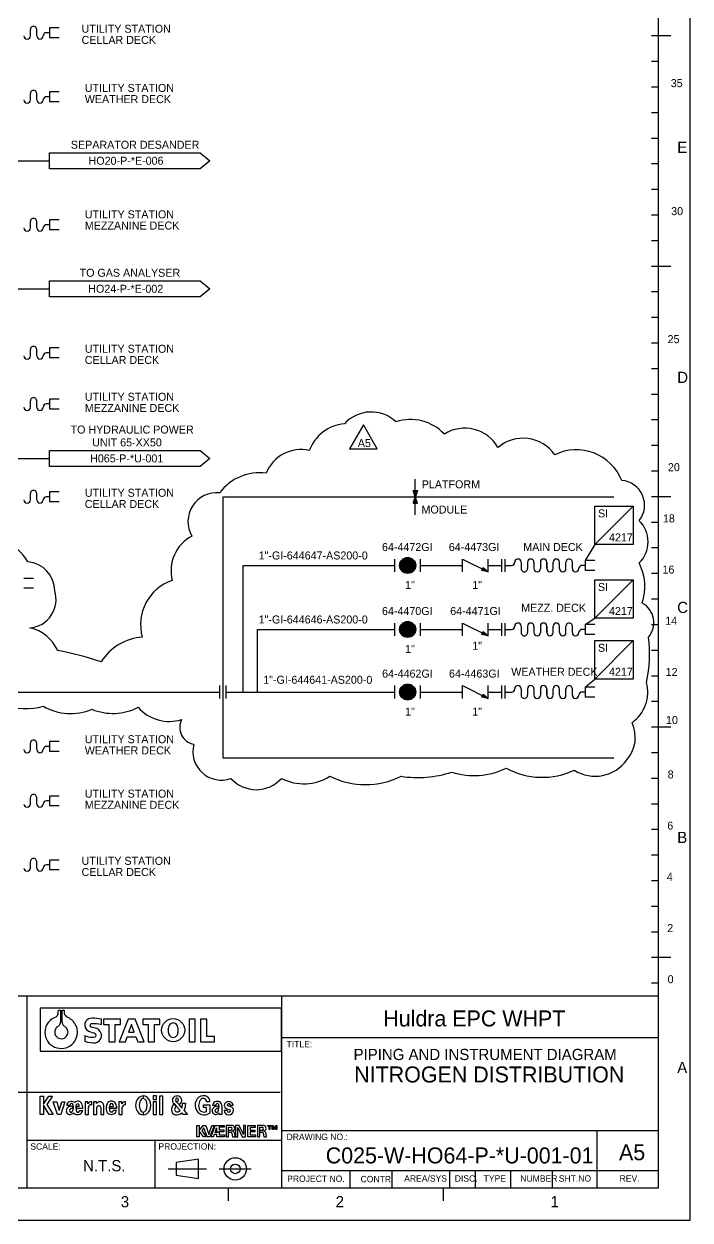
# Model space of a CAD drawing. Extents: x 0 to 840, y 0 to 594.
# Drawn here: x 632 to 840, y 0 to 373.8 of the extents above; entities that cross this region are included whole.
import ezdxf

# ---------------------------------------------------------------- set-up
doc = ezdxf.new("R2010")
doc.units = 0
for name, color, linetype in [('01-LIN-025-A', 7, 'Continuous'), ('08-LIN-050-A', 7, 'Continuous'), ('14-LIN-025-DASH', 7, 'Continuous'), ('35-TXT-025', 7, 'Continuous'), ('36-TXT-035', 7, 'Continuous'), ('37-TXT-050', 7, 'Continuous'), ('39-TXT-100', 7, 'Continuous'), ('40-', 7, 'Continuous'), ('43-', 7, 'Continuous'), ('45-', 7, 'Continuous'), ('47-', 7, 'Continuous'), ('49-LOG-UD', 7, 'Continuous'), ('50-REV-035-TRNG', 7, 'Continuous'), ('51-REV-035-CLD', 7, 'Continuous')]:
    doc.layers.add(name, color=color, linetype=linetype)

msp = doc.modelspace()

# ---------------------------------------------------------------- linework, layer by layer
at = {"layer": '01-LIN-025-A'}
for p, q in [((634, 370), (634, 372)), ((636, 370), (636, 372)), ((640, 371), (639, 371)), ((643, 372.5), (640, 372.5)), ((640, 372.5), (640, 369.5)), ((640, 371), (640, 371)), ((640, 369.5), (643, 369.5)), ((634, 350), (634, 352)), ((636, 350), (636, 352)), ((643, 352.5), (640, 352.5)), ((640, 352.5), (640, 349.5)), ((640, 351), (639, 351)), ((640, 351), (640, 351)), ((640, 349.5), (643, 349.5)), ((640, 333.5), (687, 333.5)), ((640, 328.5), (640, 333.5)), ((687, 333.5), (690, 331)), ((690, 331), (687, 328.5)), ((687, 328.5), (640, 328.5)), ((634, 310), (634, 312)), ((636, 310), (636, 312)), ((640, 311), (639, 311)), ((643, 312.5), (640, 312.5)), ((640, 312.5), (640, 309.5)), ((640, 311), (640, 311)), ((640, 309.5), (643, 309.5)), ((640, 293.5), (687, 293.5)), ((640, 288.5), (640, 293.5)), ((687, 293.5), (690, 291)), ((687, 288.5), (640, 288.5)), ((690, 291), (687, 288.5)), ((634, 270), (634, 272)), ((636, 270), (636, 272)), ((640, 271), (639, 271)), ((643, 272.5), (640, 272.5)), ((640, 272.5), (640, 269.5)), ((640, 271), (640, 271)), ((640, 269.5), (643, 269.5)), ((634, 254), (634, 256)), ((636, 254), (636, 256)), ((640, 255), (639, 255)), ((643, 256.5), (640, 256.5)), ((640, 256.5), (640, 253.5)), ((640, 255), (640, 255)), ((640, 253.5), (643, 253.5)), ((640, 240.5), (687, 240.5)), ((640, 235.5), (640, 240.5)), ((687, 240.5), (690, 238)), ((687, 235.5), (640, 235.5)), ((690, 238), (687, 235.5)), ((754.19, 220.36), (754.19, 231.55)), ((634, 225), (634, 227)), ((636, 225), (636, 227)), ((640, 226), (639, 226)), ((643, 227.5), (640, 227.5)), ((640, 227.5), (640, 224.5)), ((640, 226), (640, 226)), ((640, 224.5), (643, 224.5)), ((753.51, 227.96), (753.5, 227.94)), ((753.56, 227.96), (753.51, 227.9)), ((753.61, 227.96), (753.53, 227.85)), ((753.66, 227.96), (753.55, 227.8)), ((753.71, 227.96), (753.56, 227.76)), ((753.76, 227.96), (753.58, 227.71)), ((753.81, 227.96), (753.6, 227.66)), ((753.81, 223.96), (753.6, 224.27)), ((753.86, 227.96), (753.61, 227.61)), ((753.86, 223.96), (753.61, 224.31)), ((753.91, 227.96), (753.63, 227.57)), ((753.91, 223.96), (753.63, 224.36)), ((753.96, 227.96), (753.64, 227.52)), ((753.96, 223.96), (753.64, 224.41)), ((754, 227.96), (753.66, 227.47)), ((754, 223.96), (753.66, 224.46)), ((754.06, 227.96), (753.68, 227.43)), ((754.06, 223.96), (753.68, 224.5)), ((754.1, 227.96), (753.69, 227.38)), ((754.1, 223.96), (753.69, 224.55)), ((754.15, 227.96), (753.71, 227.33)), ((754.15, 223.96), (753.71, 224.6)), ((754.2, 227.96), (753.73, 227.28)), ((754.2, 223.96), (753.73, 224.64)), ((754.25, 227.96), (753.74, 227.24)), ((754.25, 223.96), (753.74, 224.69)), ((754.3, 227.96), (753.76, 227.19)), ((754.3, 223.96), (753.76, 224.74)), ((754.35, 227.96), (753.78, 227.14)), ((754.35, 223.96), (753.78, 224.79)), ((754.4, 227.96), (753.79, 227.1)), ((754.4, 223.96), (753.79, 224.83)), ((754.45, 227.96), (753.81, 227.05)), ((754.45, 223.96), (753.81, 224.88)), ((754.5, 227.96), (753.83, 227)), ((754.5, 223.96), (753.83, 224.93)), ((754.55, 227.96), (753.84, 226.95)), ((754.55, 223.96), (753.84, 224.97)), ((754.6, 227.96), (753.86, 226.91)), ((754.6, 223.96), (753.86, 225.02)), ((754.65, 227.96), (753.88, 226.86)), ((754.65, 223.96), (753.88, 225.07)), ((754.7, 227.96), (753.89, 226.81)), ((754.7, 223.96), (753.89, 225.12)), ((754.75, 227.96), (753.91, 226.77)), ((754.75, 223.96), (753.91, 225.16)), ((754.8, 227.96), (753.93, 226.72)), ((754.8, 223.96), (753.93, 225.21)), ((754.85, 227.96), (753.94, 226.67)), ((754.85, 223.96), (753.94, 225.26)), ((754.88, 227.95), (753.96, 226.62)), ((754.88, 223.98), (753.96, 225.3)), ((754.83, 227.8), (753.97, 226.58)), ((754.83, 224.12), (753.97, 225.35)), ((754.78, 227.66), (753.99, 226.53)), ((754.78, 224.26), (753.99, 225.4)), ((754.73, 227.52), (754.01, 226.48)), ((754.73, 224.41), (754.01, 225.45)), ((754.69, 227.38), (754.02, 226.44)), ((754.69, 224.55), (754.02, 225.49)), ((754.64, 227.24), (754.04, 226.39)), ((754.64, 224.69), (754.04, 225.54)), ((754.59, 227.1), (754.06, 226.34)), ((754.59, 224.83), (754.06, 225.59)), ((754.54, 226.96), (754.07, 226.29)), ((754.54, 224.97), (754.07, 225.63)), ((754.49, 226.81), (754.09, 226.25)), ((754.49, 225.11), (754.09, 225.68)), ((754.44, 226.67), (754.11, 226.2)), ((754.44, 225.26), (754.11, 225.73)), ((754.39, 226.53), (754.12, 226.15)), ((754.39, 225.4), (754.12, 225.78)), ((754.34, 226.39), (754.14, 226.11)), ((754.34, 225.54), (754.14, 225.82)), ((754.29, 226.25), (754.16, 226.06)), ((754.29, 225.68), (754.16, 225.87)), ((754.24, 226.11), (754.17, 226.01)), ((754.24, 225.82), (754.17, 225.92)), ((753.51, 223.96), (753.5, 223.98)), ((753.56, 223.96), (753.51, 224.03)), ((753.61, 223.96), (753.53, 224.08)), ((753.66, 223.96), (753.55, 224.13)), ((753.71, 223.96), (753.56, 224.17)), ((753.76, 223.96), (753.58, 224.22)), ((810.25, 211.06), (807.25, 206.06)), ((747.82, 202.56), (747.82, 206.56)), ((755.82, 202.56), (755.82, 206.56)), ((768.97, 202.56), (768.97, 206.56)), ((768.97, 206.56), (776.97, 202.56)), ((776.97, 202.56), (776.97, 206.56)), ((781.25, 202.56), (781.25, 206.56)), ((782.25, 202.56), (782.25, 206.56)), ((807.25, 206.06), (807.25, 203.06)), ((810.25, 206.06), (807.25, 206.06)), ((774.96, 202.98), (775.4, 203.88)), ((776.97, 202.56), (774.96, 202.98)), ((775, 203.07), (775.35, 203.79)), ((776.97, 202.56), (775, 203.07)), ((775.04, 203.16), (775.31, 203.7)), ((776.97, 202.56), (775.04, 203.16)), ((775.09, 203.25), (775.26, 203.61)), ((776.97, 202.56), (775.09, 203.25)), ((775.18, 203.43), (775.22, 203.52)), ((776.97, 202.56), (775.18, 203.43)), ((775.26, 203.61), (776.97, 202.56)), ((775.31, 203.7), (776.97, 202.56)), ((775.35, 203.79), (776.97, 202.56)), ((775.4, 203.88), (776.97, 202.56)), ((782.25, 204.56), (783.25, 204.56)), ((783.25, 204.56), (784.25, 204.56)), ((787.25, 205.56), (787.25, 203.56)), ((789.25, 205.56), (789.25, 203.56)), ((791.25, 205.56), (791.25, 203.56)), ((793.25, 205.56), (793.25, 203.56)), ((795.25, 203.56), (795.25, 205.56)), ((795.25, 205.56), (795.25, 203.56)), ((797.25, 203.56), (797.25, 205.56)), ((799.25, 203.56), (799.25, 205.56)), ((801.25, 203.56), (801.25, 205.56)), ((803.25, 203.56), (803.25, 205.56)), ((807.25, 204.56), (806.25, 204.56)), ((807.25, 204.56), (807.25, 204.56)), ((807.25, 204.56), (807.25, 204.56)), ((807.25, 203.06), (810.25, 203.06)), ((635, 200.5), (632, 200.5)), ((632, 197.5), (635, 197.5)), ((807.25, 186.06), (810.25, 188.06)), ((747.82, 182.56), (747.82, 186.56)), ((755.82, 182.56), (755.82, 186.56)), ((768.97, 182.56), (768.97, 186.56)), ((768.97, 186.56), (776.97, 182.56)), ((774.96, 182.98), (775.4, 183.88)), ((775, 183.07), (775.35, 183.79)), ((775.04, 183.16), (775.31, 183.7)), ((776.97, 182.56), (775.04, 183.16)), ((775.09, 183.25), (775.26, 183.61)), ((776.97, 182.56), (775.09, 183.25)), ((775.18, 183.43), (775.22, 183.52)), ((776.97, 182.56), (775.18, 183.43)), ((775.26, 183.61), (776.97, 182.56)), ((775.31, 183.7), (776.97, 182.56)), ((775.35, 183.79), (776.97, 182.56)), ((775.4, 183.88), (776.97, 182.56)), ((776.97, 182.56), (776.97, 186.56)), ((781.25, 182.56), (781.25, 186.56)), ((782.25, 182.56), (782.25, 186.56)), ((782.25, 184.56), (783.25, 184.56)), ((783.25, 184.56), (784.25, 184.56)), ((787.25, 185.56), (787.25, 183.56)), ((789.25, 185.56), (789.25, 183.56)), ((791.25, 185.56), (791.25, 183.56)), ((793.25, 185.56), (793.25, 183.56)), ((795.25, 183.56), (795.25, 185.56)), ((795.25, 185.56), (795.25, 183.56)), ((797.25, 183.56), (797.25, 185.56)), ((799.25, 183.56), (799.25, 185.56)), ((801.25, 183.56), (801.25, 185.56)), ((803.25, 183.56), (803.25, 185.56)), ((807.25, 184.56), (806.25, 184.56)), ((810.25, 186.06), (807.25, 186.06)), ((807.25, 186.06), (807.25, 183.06)), ((807.25, 184.56), (807.25, 184.56)), ((776.97, 182.56), (774.96, 182.98)), ((776.97, 182.56), (775, 183.07)), ((807.25, 183.06), (810.25, 183.06)), ((807.25, 166.5), (810.25, 169.06)), ((747.82, 163), (747.82, 167)), ((755.82, 163), (755.82, 167)), ((768.97, 163), (768.97, 167)), ((768.97, 167), (776.97, 163)), ((776.97, 163), (776.97, 167)), ((781.25, 163), (781.25, 167)), ((782.25, 163), (782.25, 167)), ((782.25, 165), (783.25, 165)), ((783.25, 165), (784.25, 165)), ((787.25, 166), (787.25, 164)), ((789.25, 166), (789.25, 164)), ((791.25, 166), (791.25, 164)), ((793.25, 166), (793.25, 164)), ((795.25, 164), (795.25, 166)), ((795.25, 166), (795.25, 164)), ((797.25, 164), (797.25, 166)), ((799.25, 164), (799.25, 166)), ((801.25, 164), (801.25, 166)), ((803.25, 164), (803.25, 166)), ((807.25, 165), (806.25, 165)), ((810.25, 166.5), (807.25, 166.5)), ((807.25, 166.5), (807.25, 163.5)), ((807.25, 165), (807.25, 165)), ((774.96, 163.43), (775.4, 164.33)), ((776.97, 163), (774.96, 163.43)), ((775, 163.52), (775.35, 164.24)), ((776.97, 163), (775, 163.52)), ((775.04, 163.61), (775.31, 164.15)), ((776.97, 163), (775.04, 163.61)), ((775.09, 163.7), (775.26, 164.06)), ((776.97, 163), (775.09, 163.7)), ((775.18, 163.88), (775.22, 163.97)), ((776.97, 163), (775.18, 163.88)), ((775.26, 164.06), (776.97, 163)), ((775.31, 164.15), (776.97, 163)), ((775.35, 164.24), (776.97, 163)), ((775.4, 164.33), (776.97, 163)), ((807.25, 163.5), (810.25, 163.5)), ((634, 147), (634, 149)), ((636, 147), (636, 149)), ((640, 148), (639, 148)), ((643, 149.5), (640, 149.5)), ((640, 149.5), (640, 146.5)), ((640, 148), (640, 148)), ((640, 146.5), (643, 146.5)), ((634, 130), (634, 132)), ((636, 130), (636, 132)), ((640, 131), (639, 131)), ((643, 132.5), (640, 132.5)), ((640, 132.5), (640, 129.5)), ((640, 131), (640, 131)), ((640, 129.5), (643, 129.5)), ((643, 112.5), (640, 112.5)), ((640, 112.5), (640, 109.5)), ((634, 110), (634, 112)), ((636, 110), (636, 112)), ((640, 111), (639, 111)), ((640, 111), (640, 111)), ((640, 109.5), (643, 109.5))]:
    msp.add_line(p, q, dxfattribs=at)
for points in [[(754.19, 225.96), (753.49, 227.96), (754.89, 227.96), (754.19, 225.96)], [(754.19, 225.96), (753.49, 223.96), (754.89, 223.96), (754.19, 225.96)], [(810.25, 211.06), (810.25, 223.06), (822.25, 223.06), (822.25, 211.06), (810.25, 211.06), (822.25, 223.06)], [(810.25, 188.06), (810.25, 200.06), (822.25, 200.06), (822.25, 188.06), (810.25, 188.06), (822.25, 200.06)], [(810.25, 169.06), (810.25, 181.06), (822.25, 181.06), (822.25, 169.06), (810.25, 169.06), (822.25, 181.06)], [(693.19, 163), (693.19, 167)], [(695.19, 163), (695.19, 167)]]:
    msp.add_lwpolyline(points, dxfattribs=at)
for centre, radius in [((751.82, 204.55), 2.5), ((751.82, 204.55), 2.4), ((751.82, 204.55), 2.2), ((751.82, 204.55), 2), ((751.82, 204.55), 1.8), ((751.82, 204.55), 1.6), ((751.82, 204.55), 1.4), ((751.82, 204.55), 1.2), ((751.82, 204.55), 1), ((751.82, 204.55), 0.8), ((751.82, 204.55), 0.6), ((751.82, 204.55), 0.4), ((751.82, 204.55), 0.2), ((751.82, 184.55), 2.5), ((751.82, 184.55), 2.4), ((751.82, 184.55), 2.2), ((751.82, 184.55), 2), ((751.82, 184.55), 1.8), ((751.82, 184.55), 1.6), ((751.82, 184.55), 1.4), ((751.82, 184.55), 1.2), ((751.82, 184.55), 1), ((751.82, 184.55), 0.8), ((751.82, 184.55), 0.6), ((751.82, 184.55), 0.4), ((751.82, 184.55), 0.2), ((751.82, 165), 2.5), ((751.82, 165), 2.4), ((751.82, 165), 2.2), ((751.82, 165), 2), ((751.82, 165), 1.8), ((751.82, 165), 1.6), ((751.82, 165), 1.4), ((751.82, 165), 1.2), ((751.82, 165), 1), ((751.82, 165), 0.8), ((751.82, 165), 0.6), ((751.82, 165), 0.4), ((751.82, 165), 0.2)]:
    msp.add_circle(centre, radius, dxfattribs=at)
for centre, start, end in [((635, 372), 0, 180.0396), ((639, 370), 89.9852, 180.0593), ((633, 370), 180.0396, 0), ((637, 370), 180, 0), ((635, 352), 0, 180.0396), ((633, 350), 180.0396, 0), ((637, 350), 180, 0), ((639, 350), 89.9852, 180.0593), ((635, 312), 0, 180.0396), ((639, 310), 89.9852, 180.0593), ((633, 310), 180.0396, 0), ((637, 310), 180, 0), ((635, 272), 0, 180.0396), ((633, 270), 180.0396, 0), ((637, 270), 180, 0), ((639, 270), 89.9852, 180.0593), ((635, 256), 0, 180.0396), ((639, 254), 89.9852, 180.0593), ((633, 254), 180.0396, 0), ((637, 254), 180, 0), ((635, 227), 0, 180.0396), ((633, 225), 180.0396, 0), ((637, 225), 180, 0), ((639, 225), 89.9852, 180.0593), ((786.25, 205.55), 0, 180), ((790.25, 205.55), 0.0396, 180), ((794.25, 205.55), 0, 180), ((798.25, 205.55), 0, 180), ((802.25, 205.55), 0, 180.0396), ((784.25, 205.55), 269.9852, 0.0593), ((788.25, 203.55), 180, 0.0396), ((792.25, 203.55), 180, 0), ((796.25, 203.55), 180, 0), ((800.25, 203.55), 180.0396, 0), ((804.25, 203.55), 180, 0), ((806.25, 203.56), 89.9852, 180.0593), ((784.25, 185.55), 269.9852, 0.0593), ((786.25, 185.55), 0, 180), ((788.25, 183.55), 180, 0.0396), ((790.25, 185.55), 0.0396, 180), ((792.25, 183.55), 180, 0), ((794.25, 185.55), 0, 180), ((796.25, 183.55), 180, 0), ((798.25, 185.55), 0, 180), ((800.25, 183.55), 180.0396, 0), ((802.25, 185.55), 0, 180.0396), ((804.25, 183.55), 180, 0), ((806.25, 183.56), 89.9852, 180.0593), ((784.25, 166), 269.9852, 0.0593), ((786.25, 166), 0, 180), ((790.25, 166), 0.0396, 180), ((794.25, 166), 0, 180), ((798.25, 166), 0, 180), ((802.25, 166), 0, 180.0396), ((806.25, 164), 89.9852, 180.0593), ((788.25, 164), 180, 0.0396), ((792.25, 164), 180, 0), ((796.25, 164), 180, 0), ((800.25, 164), 180.0396, 0), ((804.25, 164), 180, 0), ((635, 149), 0, 180.0396), ((633, 147), 180.0396, 0), ((637, 147), 180, 0), ((639, 147), 89.9852, 180.0593), ((635, 132), 0, 180.0396), ((639, 130), 89.9852, 180.0593), ((633, 130), 180.0396, 0), ((637, 130), 180, 0), ((635, 112), 0, 180.0396), ((633, 110), 180.0396, 0), ((637, 110), 180, 0), ((639, 110), 89.9852, 180.0593)]:
    msp.add_arc(centre, 1, start, end, dxfattribs=at)
at = {"layer": '08-LIN-050-A'}
for p, q in [((579, 331), (640, 331)), ((700.43, 165), (700.43, 204.55)), ((700.43, 204.55), (747.82, 204.55)), ((755.82, 204.56), (768.97, 204.56)), ((776.97, 204.56), (781.25, 204.56)), ((704.8, 184.56), (704.8, 165.01)), ((704.8, 184.56), (747.82, 184.56)), ((755.82, 184.56), (768.97, 184.56)), ((776.97, 184.56), (781.25, 184.56)), ((554, 165), (693.19, 165)), ((695.19, 165), (747.82, 165)), ((755.82, 165), (768.97, 165)), ((776.97, 165), (781.25, 165))]:
    msp.add_line(p, q, dxfattribs=at)
for points in [[(555, 271), (555, 291), (640, 291)], [(555, 226), (555, 238), (640, 238)]]:
    msp.add_lwpolyline(points, dxfattribs=at)
at = {"layer": '14-LIN-025-DASH'}
for p, q in [((694.19, 225.96), (816.19, 225.96)), ((694.19, 144.35), (694.19, 225.96)), ((816.19, 144.35), (694.19, 144.35))]:
    msp.add_line(p, q, dxfattribs=at)
at = {"layer": '43-'}
for p, q in [((677, 16), (689, 16)), ((693, 16), (703, 16)), ((712.5, 15.5), (830, 15.5))]:
    msp.add_line(p, q, dxfattribs=at)
for points in [[(0, 594), (0, 0), (840, 0), (840, 594)], [(679.5, 14), (686.5, 13), (686.5, 19), (679.5, 18)]]:
    msp.add_lwpolyline(points, close=True, dxfattribs=at)
for points in [[(830, 370), (828, 370)], [(834, 370), (830, 370)], [(830, 362), (828, 362)], [(830, 354), (828, 354)], [(830, 346), (828, 346)], [(830, 338), (828, 338)], [(830, 330), (828, 330)], [(830, 322), (828, 322)], [(830, 314), (828, 314)], [(830, 306), (828, 306)], [(830, 298), (828, 298)], [(834, 298), (830, 298)], [(830, 290), (828, 290)], [(830, 282), (828, 282)], [(830, 274), (828, 274)], [(830, 266), (828, 266)], [(830, 258), (828, 258)], [(830, 250), (828, 250)], [(830, 242), (828, 242)], [(830, 234), (828, 234)], [(830, 226), (828, 226)], [(834, 226), (830, 226)], [(830, 218), (828, 218)], [(830, 210), (828, 210)], [(830, 202), (828, 202)], [(830, 194), (828, 194)], [(830, 186), (828, 186)], [(830, 178), (828, 178)], [(830, 170), (828, 170)], [(830, 162), (828, 162)], [(830, 154), (828, 154)], [(834, 154), (830, 154)], [(830, 146), (828, 146)], [(830, 138), (828, 138)], [(830, 130), (828, 130)], [(830, 122), (828, 122)], [(830, 114), (828, 114)], [(830, 106), (828, 106)], [(830, 98), (828, 98)], [(830, 90), (828, 90)], [(830, 82), (828, 82)], [(834, 82), (830, 82)], [(830, 74), (828, 74)], [(830, 70), (828, 70)], [(673, 10), (673, 25)], [(733.85, 9.9), (733.85, 15.4)], [(747, 10), (747, 15.5)], [(765, 10), (765, 15.5)], [(773, 10), (773, 15.5)], [(784, 10), (784, 15.5)], [(797, 10), (797, 15.5)], [(695.8, 10), (695.8, 6)], [(762.88, 10), (762.88, 6)]]:
    msp.add_lwpolyline(points, dxfattribs=at)
for radius in [3.5, 1.5]:
    msp.add_circle((698, 16), radius, dxfattribs=at)
at = {"layer": '45-'}
for p, q in [((830, 70), (25, 70)), ((712.5, 57), (830, 57)), ((712.5, 28), (830, 28)), ((811, 10), (811, 28))]:
    msp.add_line(p, q, dxfattribs=at)
msp.add_lwpolyline([(25, 585), (830, 585), (830, 10), (25, 10)], close=True, dxfattribs=at)
for points in [[(633, 10), (633, 70)], [(712.5, 10), (712.5, 70)], [(608, 40), (712, 40)], [(633, 25), (712.5, 25)]]:
    msp.add_lwpolyline(points, dxfattribs=at)
at = {"layer": '47-'}
for p, q in [((677.1, 58.6), (677.1, 60.09)), ((680.1, 60.07), (680.1, 58.6))]:
    msp.add_line(p, q, dxfattribs=at)
for points in [[(637.05, 52.74), (712.45, 52.74), (712.45, 66.24), (637.05, 66.24)], [(656.25, 62.75), (654.79, 63.02), (654.05, 63.09), (653.31, 63.1), (652.68, 63.02), (652.11, 62.84), (651.7, 62.59), (651.4, 62.23), (651.04, 61.48), (651, 60.86), (651.15, 60.17), (651.5, 59.59), (652.15, 59.04), (652.76, 58.78), (653.34, 58.64), (653.87, 58.48), (654.07, 58.4), (654.34, 58.17), (654.42, 57.75), (654.36, 57.35), (654.19, 57.14), (653.81, 57.06), (653.36, 57.06), (652.8, 57.1), (652.17, 57.2), (651.71, 57.31), (651, 57.54), (651, 55.94), (651.84, 55.63), (652.83, 55.45), (653.54, 55.43), (654.3, 55.43), (654.93, 55.61), (655.56, 56.07), (655.91, 56.48), (656.12, 56.86), (656.21, 57.22), (656.27, 57.59), (656.2, 58.11), (655.85, 58.92), (655.42, 59.45), (654.74, 59.83), (653.25, 60.24), (653.02, 60.29), (652.8, 60.43), (652.75, 60.52), (652.75, 61.16), (652.87, 61.32), (653.13, 61.42), (653.76, 61.46), (654.64, 61.4), (655.38, 61.32), (656.25, 61.14)], [(658.5, 55.74), (660.45, 55.74), (660.45, 61.14), (662.1, 61.14), (662.1, 62.79), (656.85, 62.79), (656.85, 61.14), (658.5, 61.14)], [(661.72, 55.74), (663.67, 55.74), (664.27, 57.24), (666.97, 57.24), (667.57, 55.74), (669.52, 55.74), (666.75, 62.79), (664.5, 62.79)], [(664.65, 58.74), (666.45, 58.74), (665.55, 61.14)], [(670.8, 55.74), (672.75, 55.74), (672.75, 61.14), (674.4, 61.14), (674.4, 62.79), (669.15, 62.79), (669.15, 61.14), (670.8, 61.14)], [(683.55, 55.74), (685.5, 55.74), (685.5, 62.79), (683.55, 62.79)], [(687.15, 62.79), (687.15, 55.74), (691.5, 55.74), (691.5, 57.39), (689.1, 57.39), (689.1, 62.79)]]:
    msp.add_lwpolyline(points, close=True, dxfattribs=at)
for points in [[(642.72, 65.01), (642.76, 65.63), (643.39, 65.64), (643.39, 61.89)], [(643.98, 61.81), (643.95, 65.64), (644.54, 65.63)]]:
    msp.add_lwpolyline(points, dxfattribs=at)
msp.add_circle((678.6, 59.34), 3.6, dxfattribs=at)
for centre, radius, start, end in [((641.21, 64.77), 1.52, 282.852, 9.044), ((646.49, 65.41), 1.97, 173.4672, 187.7155), ((645.83, 65.04), 1.3, 175.3061, 197.185), ((645.9, 64.8), 1.31, 186.1278, 222.8283), ((646.18, 64.84), 1.56, 216.8773, 246.654), ((643.59, 58.65), 5.06, 113.7635, 188.3203), ((643.63, 58.7), 2.03, 124.5855, 237.1816), ((645.05, 57.76), 3.67, 125.9617, 134.5122), ((643.7, 58.69), 2.06, 235.4877, 40.7807), ((645.9, 57.6), 4.34, 130.4962, 133.846), ((641.95, 61.79), 1.44, 321.7423, 3.762), ((645.2, 61.71), 1.23, 175.3152, 221.2166), ((645.2, 61.51), 1.1, 213.3486, 238.4905), ((644.05, 59.53), 1.19, 43.3303, 60.8198), ((646.02, 61.25), 1.43, 219.3244, 237.8771), ((644.47, 61.38), 2.3, 55.6515, 61.5466), ((644.61, 60.4), 3.11, 48.0526, 68.1437), ((644.97, 60.04), 3.18, 37.2435, 57.2587), ((644.77, 59.44), 3.71, 20.1397, 42.7842), ((646.06, 59.56), 2.49, 13.5176, 27.6966), ((645.82, 59.21), 2.82, 6.0766, 19.2842), ((678.6, 60.08), 1.5, 359.7594, 179.7594), ((643.63, 58.74), 5.11, 189.1914, 319.9278), ((643.47, 58.69), 5.21, 321.413, 9.0237), ((678.6, 58.59), 1.5, 179.7594, 0.2406)]:
    msp.add_arc(centre, radius, start, end, dxfattribs=at)
at = {"layer": '49-LOG-UD'}
for p, q in [((669.25, 38.79), (669.25, 37.97)), ((669.25, 38.79), (669.25, 37.97)), ((646.39, 35.85), (645.38, 35.85)), ((647.32, 35.55), (647.32, 35.99)), ((647.32, 35.55), (647.34, 34.91)), ((647.34, 34.91), (647.32, 35.55)), ((648.3, 35.47), (648.3, 35.99)), ((648.31, 34.91), (648.3, 35.47)), ((649.3, 35.47), (648.3, 35.47)), ((648.3, 35.47), (648.31, 34.91)), ((650.35, 34.91), (648.31, 34.91)), ((648.31, 34.91), (648.31, 34.24)), ((649.34, 34.24), (650.35, 34.24)), ((651.96, 36.98), (651.07, 36.98)), ((651.07, 36.98), (651.07, 33)), ((651.96, 36.31), (651.96, 36.98)), ((652.11, 33), (652.11, 35.14)), ((653.17, 35.97), (653.17, 36.96)), ((657.73, 34.33), (657.73, 35.58)), ((660.79, 34.84), (658.68, 34.84)), ((658.74, 35.58), (658.74, 35.44)), ((658.74, 34.83), (658.74, 35.44)), ((658.74, 35.44), (659.94, 35.44)), ((658.74, 35.44), (658.74, 34.83)), ((660.86, 34.83), (658.74, 34.83)), ((658.74, 34.83), (658.74, 34.33)), ((659.93, 34.33), (660.86, 34.33)), ((659.94, 35.44), (659.94, 35.58)), ((660.79, 35.48), (660.79, 34.84)), ((660.86, 35.58), (660.86, 34.83)), ((662.55, 36.98), (661.66, 36.98)), ((661.66, 36.98), (661.66, 33)), ((662.55, 36.31), (662.55, 36.98)), ((662.69, 33), (662.69, 35.14)), ((663.75, 35.97), (663.75, 36.96)), ((669.25, 33.75), (669.25, 32.91)), ((669.25, 33.75), (669.25, 32.91)), ((678.96, 36.3), (679.57, 35.58)), ((679.57, 35.58), (678.96, 36.3)), ((679.73, 36.83), (679.41, 37.24)), ((680.74, 34.19), (679.57, 35.58)), ((680.2, 37.26), (679.73, 36.83)), ((680.42, 36.08), (679.73, 36.83)), ((679.73, 36.83), (680.42, 36.08)), ((680.38, 36.13), (681.35, 35)), ((681.56, 36.52), (682.5, 36.52)), ((682, 34.25), (683.09, 33)), ((688.04, 36.03), (690.03, 36.03)), ((688.04, 35.13), (688.04, 36.03)), ((688.99, 35.13), (688.04, 35.13)), ((688.99, 33.93), (688.99, 35.13)), ((690.04, 36.94), (689.03, 36.94)), ((690.03, 36.03), (690.03, 33.37)), ((691.93, 35.85), (690.92, 35.85)), ((692.86, 35.55), (692.75, 34.91)), ((692.75, 34.91), (692.86, 35.55)), ((692.86, 35.55), (692.86, 35.99)), ((693.79, 35.85), (693.79, 33)), ((695.43, 34.19), (694.49, 34.19)), ((695.39, 34.79), (696.24, 34.52)), ((696.58, 35.4), (695.72, 35.67)), ((696.44, 35.93), (697.31, 35.93)), ((651.07, 33), (652.11, 33)), ((661.66, 33), (662.69, 33)), ((681.76, 33), (681.35, 33.49)), ((683.09, 33), (681.76, 33)), ((692.99, 33), (692.99, 33.53)), ((693.79, 33), (692.99, 33)), ((686, 26), (686, 29.56)), ((686, 29.56), (686.76, 29.56)), ((686.76, 29.56), (686.76, 28.02)), ((686.76, 28.02), (687.92, 29.56)), ((688.02, 26), (686.76, 27.84)), ((686.76, 27.84), (686.76, 26)), ((688.21, 28.83), (687.52, 27.96)), ((687.52, 27.96), (688.9, 26)), ((687.92, 29.56), (688.76, 29.57)), ((689.24, 26.01), (688.21, 28.83)), ((688.76, 29.57), (689.71, 26.78)), ((689.71, 26.78), (690.62, 29.57)), ((691.4, 29.57), (690.09, 26.01)), ((690.44, 26), (691.75, 29.59)), ((690.62, 29.57), (691.4, 29.57)), ((691.45, 26.77), (691.18, 26)), ((692.19, 26.77), (691.45, 26.77)), ((691.67, 27.37), (692.18, 28.85)), ((692.18, 27.37), (691.67, 27.37)), ((691.75, 29.59), (694.56, 29.59)), ((692.18, 28.85), (692.18, 27.37)), ((692.96, 27.58), (692.18, 27.37)), ((692.18, 27.37), (692.96, 27.58)), ((692.19, 26.03), (692.19, 26.77)), ((694.56, 29), (692.96, 29)), ((692.96, 29), (692.96, 28.15)), ((692.96, 28.15), (694.46, 28.15)), ((694.46, 27.58), (692.96, 27.58)), ((692.96, 27.58), (692.96, 26.62)), ((692.96, 26.62), (694.62, 26.62)), ((694.46, 28.15), (694.46, 27.58)), ((694.56, 29.59), (694.56, 29)), ((694.62, 26.62), (694.62, 26.03)), ((696.59, 29.56), (695.11, 29.56)), ((695.11, 29.56), (695.11, 26)), ((695.86, 28.01), (695.86, 29.01)), ((695.86, 29.01), (696.59, 29.01)), ((695.86, 27.44), (695.86, 28.01)), ((696.59, 28.01), (695.86, 28.01)), ((695.86, 28.01), (695.86, 27.44)), ((695.86, 26), (695.86, 27.44)), ((695.86, 27.44), (696.75, 27.44)), ((696.95, 27.19), (697.08, 26)), ((699.2, 29.56), (698.1, 29.56)), ((698.1, 29.56), (698.1, 26)), ((698.78, 26), (698.78, 28.95)), ((698.78, 28.95), (700.17, 26)), ((700.54, 26.7), (699.2, 29.56)), ((701.22, 29.56), (700.54, 29.56)), ((700.54, 29.56), (700.54, 26.7)), ((701.22, 26), (701.22, 29.56)), ((701.88, 26), (701.88, 29.56)), ((701.88, 29.56), (704.25, 29.56)), ((704.25, 28.97), (702.65, 28.97)), ((702.65, 28.97), (702.65, 28.13)), ((702.65, 28.13), (704.14, 28.13)), ((704.14, 27.55), (702.65, 27.55)), ((702.65, 27.55), (702.65, 26.59)), ((702.65, 26.59), (704.3, 26.59)), ((704.14, 28.13), (704.14, 27.55)), ((704.25, 29.56), (704.25, 28.97)), ((704.3, 26.59), (704.3, 26)), ((706.38, 29.56), (704.91, 29.56)), ((704.91, 29.56), (704.91, 26)), ((705.65, 28.01), (705.65, 29.01)), ((705.65, 29.01), (706.38, 29.01)), ((705.65, 27.44), (705.65, 28.01)), ((706.38, 28.01), (705.65, 28.01)), ((705.65, 28.01), (705.65, 27.44)), ((705.65, 26), (705.65, 27.44)), ((705.65, 27.44), (706.54, 27.44)), ((706.75, 27.19), (706.88, 26)), ((709.73, 29.15), (709.73, 29.56)), ((709.73, 29.56), (710.22, 28.74)), ((710.22, 28.34), (709.73, 29.15)), ((710.22, 28.74), (710.71, 29.56)), ((710.71, 29.15), (710.22, 28.34)), ((710.71, 29.56), (710.71, 29.15)), ((686.76, 26), (686, 26)), ((688.9, 26), (688.02, 26)), ((690.09, 26.01), (689.24, 26.01)), ((691.18, 26), (690.44, 26)), ((694.62, 26.03), (692.19, 26.03)), ((695.11, 26), (695.86, 26)), ((697.08, 26), (697.96, 26)), ((697.96, 26), (697.88, 26.15)), ((698.1, 26), (698.78, 26)), ((700.17, 26), (701.22, 26)), ((704.3, 26), (701.88, 26)), ((704.91, 26), (705.65, 26)), ((706.88, 26), (707.76, 26)), ((707.76, 26), (707.67, 26.15))]:
    msp.add_line(p, q, dxfattribs=at)
for points in [[(638.11, 35.95), (638.11, 33), (637.05, 33), (637.05, 38.69), (638.11, 38.69), (638.11, 36.24), (639.74, 38.69), (640.93, 38.69), (639.18, 36.14), (641.11, 33), (639.87, 33)], [(672.4, 37.69), (673.41, 37.69), (673.41, 38.79), (672.4, 38.79)], [(674.32, 33), (675.33, 33), (675.33, 38.69), (674.32, 38.69)], [(642.43, 33), (641.17, 36.98), (642.22, 36.98), (643.02, 34.27), (643.84, 36.98), (644.8, 36.98), (643.56, 33)], [(672.4, 33), (673.41, 33), (673.41, 36.98), (672.4, 36.98)], [(708.05, 29.56), (709.27, 29.56), (709.27, 29.32), (708.05, 29.32)], [(708.54, 28.34), (708.54, 29.56), (708.78, 29.56), (708.78, 28.34)], [(709.48, 28.34), (709.48, 29.56), (709.73, 29.56), (709.73, 28.34)], [(710.71, 28.34), (710.71, 29.56), (710.95, 29.56), (710.95, 28.34)]]:
    msp.add_lwpolyline(points, close=True, dxfattribs=at)
for points in [[(654.7, 36.38), (654.7, 36.96), (653.76, 36.96), (653.76, 33)], [(653.76, 33), (654.77, 33), (654.77, 35.13)], [(655.98, 35.13), (655.98, 33), (656.98, 33), (656.98, 35.56)]]:
    msp.add_lwpolyline(points, dxfattribs=at)
for centre, radius, start, end in [((679.69, 37.44), 1.34, 82.3173, 237.152), ((679.8, 37.56), 0.498, 324.1758, 219.1936), ((679.95, 37.42), 1.36, 288.4438, 93.5142), ((689.48, 35.8), 2.94, 136.3133, 207.2937), ((687.97, 36.97), 1.06, 358.1877, 125.9768), ((688.26, 37.05), 1.78, 356.4691, 101.5547), ((646.61, 34.13), 1.38, 118.4939, 209.2569), ((646.46, 35.93), 1.08, 104.7481, 184.1479), ((647.11, 32.37), 3.19, 86.1855, 111.16), ((646.8, 35.22), 1.86, 54.7804, 109.3391), ((646.75, 34.23), 0.521, 139.2904, 297.2376), ((647.16, 33.83), 1.09, 80.592, 137.4805), ((646.85, 35.94), 0.469, 6.6836, 190.6981), ((646.33, 34.58), 1.04, 309.0738, 15.0619), ((648.82, 35.78), 1.35, 26.5135, 134.567), ((648.76, 35.87), 0.476, 13.5225, 164.7773), ((648.83, 34.2), 0.517, 175.6112, 4.3888), ((648.28, 35.58), 1.02, 354.0584, 22.957), ((648.4, 34.78), 2.02, 321.4605, 344.5291), ((647.37, 35.04), 2.98, 357.5453, 26.8712), ((653.03, 35.81), 1.18, 83.4029, 154.8941), ((652.98, 35.11), 0.872, 77.4778, 178.0625), ((655.72, 35.78), 1.19, 43.5759, 149.4658), ((655.37, 35.14), 0.606, 0, 180), ((655.37, 35.54), 1.61, 0.7547, 41.0336), ((663.61, 35.81), 1.18, 83.4029, 154.8941), ((663.56, 35.11), 0.872, 77.4778, 178.0625), ((676.56, 36.45), 5, 343.1345, 0.8807), ((678.25, 36.27), 4.26, 331.714, 3.4414), ((688.21, 35.37), 1.63, 214.1616, 298.1895), ((692.15, 34.13), 1.38, 118.4939, 209.2569), ((692.64, 32.37), 3.19, 86.1855, 111.16), ((692.16, 34.23), 0.521, 139.2904, 297.2376), ((692.57, 33.83), 1.09, 80.592, 137.4805), ((692.39, 35.94), 0.469, 6.6836, 190.6981), ((691.74, 34.58), 1.04, 309.0738, 15.0619), ((695.94, 35.66), 1.4, 10.9711, 169.0289), ((695.69, 35.88), 1.13, 177.5097, 254.6658), ((695.97, 35.93), 0.461, 0, 180), ((695.93, 36.05), 0.437, 196.0515, 241.4891), ((696.01, 34.07), 0.506, 5.6578, 61.8414), ((696.34, 34.31), 1.11, 353.8829, 77.9736), ((646.4, 34.29), 1.29, 220.2197, 324.2947), ((648.73, 34.69), 1.72, 221.991, 317.0467), ((688.28, 36.4), 3.5, 266.853, 299.9668), ((691.94, 34.29), 1.29, 220.2197, 324.2947), ((696.69, 27.84), 1.72, 76.1882, 93.6005), ((696.54, 28.51), 0.504, 275.466, 84.534), ((696.64, 27.14), 0.316, 9.5589, 71.0009), ((696.94, 28.65), 0.882, 281.44, 79.2303), ((697.12, 27.2), 0.585, 355.481, 90.8956), ((702.01, 27.38), 4.31, 183.0716, 196.6255), ((706.49, 27.84), 1.72, 76.1882, 93.6005), ((706.33, 28.51), 0.504, 275.466, 84.534), ((706.44, 27.14), 0.316, 9.5589, 71.0009), ((706.74, 28.65), 0.882, 281.44, 79.2303), ((706.92, 27.2), 0.585, 355.481, 90.8956), ((711.81, 27.38), 4.31, 183.0716, 196.6255)]:
    msp.add_arc(centre, radius, start, end, dxfattribs=at)
for centre, major_axis, ratio, start_param, end_param in [((669.25, 35.85), (0, -2.94), 0.807461, 3.141593, 6.283185), ((669.25, 35.86), (0, 2.11), 0.595921, 0, 3.141593), ((669.25, 35.85), (0, -2.94), 0.807461, 0, 3.141593), ((669.25, 35.86), (0, 2.11), 0.595921, 3.141593, 6.283185), ((688, 35.85), (-0.09, 2.94), 0.865979, 0, 3.141593), ((659.3, 35.58), (0, -1.58), 0.990496, 1.570796, 4.712389), ((659.3, 34.33), (-1.56, 0), 0.851785, 0, 3.141593), ((659.34, 35.58), (0, 0.86), 0.696509, 4.712389, 7.853982), ((659.34, 34.33), (-0.596, 0), 0.934171, 0, 3.141593), ((680.15, 34.9), (-1.72, -1.46), 0.820526, 4.712389, 7.853982), ((680.16, 34.87), (0.935, 0.779), 0.757583, 1.570796, 4.712389), ((692.35, 35.85), (1.43, 0), 0.860026, 0, 3.141593), ((695.97, 34.19), (1.48, 0), 0.865983, 3.141593, 6.283185), ((695.97, 34.16), (0.54, -0.033), 0.881638, 3.141593, 6.283185)]:
    msp.add_ellipse(centre, major_axis=major_axis, ratio=ratio, start_param=start_param, end_param=end_param, dxfattribs=at)
at = {"layer": '50-REV-035-TRNG'}
msp.add_lwpolyline([(738, 248.5), (733.67, 241), (742.33, 241)], close=True, dxfattribs=at)
at = {"layer": '51-REV-035-CLD'}
for centre, radius, start, end in [((740.43, 241.16), 11.34, 47.0287, 137.5546), ((733.2, 235.98), 12.88, 95.0809, 159.7542), ((752.64, 235.47), 14.68, 43.549, 107.7934), ((769.65, 235.49), 11.94, 29.6959, 122.2197), ((787.86, 232.27), 12.03, 34.8694, 130.6179), ((718.49, 229.01), 11.73, 77.0515, 158.2613), ((804.46, 225.42), 15.29, 21.8076, 116.1004), ((705.53, 218.04), 15.45, 82.3138, 143.4854), ((818.04, 223.36), 7.76, 321.5955, 85.4904), ((692.28, 218.21), 9.06, 84.7249, 209.8277), ((817.66, 211.93), 9.24, 314.4119, 45.5881), ((620.13, 198.18), 15.09, 29.6971, 105.1988), ((690.23, 202.87), 12.3, 118.1833, 194.158), ((632.57, 196.64), 9.04, 359.9689, 85.7637), ((809.08, 197.86), 16.8, 342.3773, 26.4162), ((682.98, 186.07), 14.56, 108.7591, 195.6589), ((633.15, 193.9), 8.89, 274.7014, 17.9418), ((821.69, 186.67), 6.99, 319.7276, 60.8732), ((631.07, 172.72), 12.64, 24.488, 77.1399), ((670.18, 165.54), 16.65, 94.1726, 147.7773), ((785.9, 176.91), 41.45, 347.5473, 7.2498), ((626.11, 87.55), 91.9, 70.9563, 79.6785), ((815.09, 164.94), 11.69, 305.4695, 15.0529), ((632.33, 181.68), 21.88, 251.8547, 285.2064), ((646.59, 175.09), 16.84, 239.5945, 293.0978), ((659.74, 175.59), 17.27, 247.7296, 297.3622), ((677.37, 168.55), 12.75, 220.5939, 287.5019), ((686.08, 153.99), 5.43, 153.8673, 259.2426), ((812.28, 150.84), 10.63, 318.685, 25.5076), ((693.59, 146.32), 8.84, 164.722, 290.2319), ((810.37, 150.8), 12.11, 237.3893, 324.8077), ((719.43, 151.56), 15.24, 242.6438, 302.2317), ((738.66, 160.91), 24.86, 243.4651, 296.5349), ((754.92, 172.82), 34.53, 261.4227, 287.9151), ((772.49, 161.53), 22.66, 252.1422, 296.4937), ((793.85, 161.6), 23.25, 241.0666, 295.4605), ((704.54, 145.03), 10.55, 221.608, 318.392)]:
    msp.add_arc(centre, radius, start, end, dxfattribs=at)

# ---------------------------------------------------------------- texts
at = {"layer": '35-TXT-025'}
for s, p in [('CELLAR DECK', (650, 367.5)), ('UTILITY STATION', (650, 371)), ('WEATHER DECK', (651, 349)), ('UTILITY STATION', (651, 352.5)), ('SEPARATOR DESANDER', (646.65, 334.75)), ('HO20-P-*E-006', (652.18, 329.75)), ('UTILITY STATION', (651, 313)), ('MEZZANINE DECK', (651, 309.5)), ('TO GAS ANALYSER', (649.39, 294.75)), ('HO24-P-*E-002', (652.09, 289.75)), ('UTILITY STATION', (651, 271)), ('CELLAR DECK', (651, 267.5)), ('UTILITY STATION', (651, 256)), ('MEZZANINE DECK', (651, 252.5)), ('TO HYDRAULIC POWER', (646.56, 245.75)), ('UNIT 65-XX50', (653.31, 241.75)), ('H065-P-*U-001', (652.66, 236.75)), ('UTILITY STATION', (651, 226)), ('PLATFORM', (756.22, 228.65)), ('CELLAR DECK', (651, 222.5)), ('MODULE', (756.14, 220.76)), ('SI', (811.25, 219.56)), ('4217', (814.68, 212.06)), ('64-4472GI', (743.8, 209.06)), ('64-4473GI', (764.67, 209.06)), ('MAIN DECK', (787.92, 209.06)), ('1"-GI-644647-AS200-0', (705.28, 206.41)), ('1"', (751.03, 197.2)), ('1"', (771.99, 197.2)), ('SI', (811.25, 196.56)), ('64-4470GI', (743.8, 189.06)), ('64-4471GI', (765.11, 189.06)), ('MEZZ. DECK', (787.25, 190.06)), ('4217', (814.68, 189.06)), ('1"-GI-644646-AS200-0', (705.28, 186.41)), ('1"', (751.03, 177.2)), ('1"', (771.99, 178.2)), ('SI', (811.25, 177.56)), ('64-4462GI', (743.85, 169.5)), ('64-4463GI', (764.73, 169.5)), ('WEATHER DECK', (784.16, 170.06)), ('4217', (814.68, 170.06)), ('1"-GI-644641-AS200-0', (706.71, 167.57)), ('1"', (751.03, 157.65)), ('1"', (771.99, 157.65)), ('UTILITY STATION', (651, 149)), ('WEATHER DECK', (651, 145.5)), ('UTILITY STATION', (651, 132)), ('MEZZANINE DECK', (651, 128.5)), ('UTILITY STATION', (650, 111)), ('CELLAR DECK', (650, 107.5))]:
    msp.add_text(s, height=2.5, dxfattribs=at).set_placement(p)
at = {"layer": '36-TXT-035'}
for s, p in [('PIPING AND INSTRUMENT DIAGRAM', (734.93, 50)), ('N.T.S.', (650.46, 15.25))]:
    msp.add_text(s, height=3.5, dxfattribs=at).set_placement(p)
at = {"layer": '37-TXT-050'}
for s, p in [('Huldra EPC WHPT', (744.21, 60.5)), ('NITROGEN DISTRIBUTION', (735.14, 43)), ('C025-W-HO64-P-*U-001-01', (726.24, 17.7)), ('A5', (817.81, 18.7))]:
    msp.add_text(s, height=5, dxfattribs=at).set_placement(p)
at = {"layer": '39-TXT-100'}
for s, height, p in [('35', 2.5, (833.98, 354)), ('30', 2.5, (834.1, 314)), ('25', 2.5, (832.98, 274)), ('20', 2.5, (833.1, 234)), ('18', 2.5, (831.52, 218)), ('16', 2.5, (831.39, 202)), ('14', 2.5, (832.24, 186)), ('12', 2.5, (832.38, 170)), ('10', 2.5, (832.49, 155)), ('8', 2.5, (833.01, 138)), ('6', 2.5, (832.89, 122)), ('4', 2.5, (832.74, 106)), ('2', 2.5, (832.88, 90)), ('0', 2.5, (832.99, 74)), ('TITLE:', 2, (714, 54)), ('DRAWING NO.:', 2, (714, 25)), ('SCALE:', 2, (634, 22)), ('PROJECTION:', 2, (674, 22)), ('PROJECT NO.', 2, (714.19, 11.92)), ('CONTR.', 2, (737.12, 11.81)), ('AREA/SYS', 2, (750.73, 12.01)), ('DISC.', 2, (766.53, 12)), ('TYPE', 2, (775.53, 12)), ('NUMBER', 2, (787, 12)), ('SHT.NO', 2, (799, 12)), ('REV.', 2, (818, 12))]:
    msp.add_text(s, height=height, dxfattribs=at).set_placement(p)
at = {"layer": '40-'}
for s, p in [('E', (836, 333.44)), ('D', (836, 261.56)), ('C', (836, 189.69)), ('B', (836, 117.81)), ('A', (836, 45.94)), ('3', (662.26, 4)), ('2', (729.34, 4)), ('1', (796.42, 4))]:
    msp.add_text(s, height=3.5, dxfattribs=at).set_placement(p)
at = {"layer": '50-REV-035-TRNG'}
msp.add_text('A5', height=2.5, dxfattribs=at).set_placement((736.25, 241.55))

doc.saveas('drawing.dxf')
